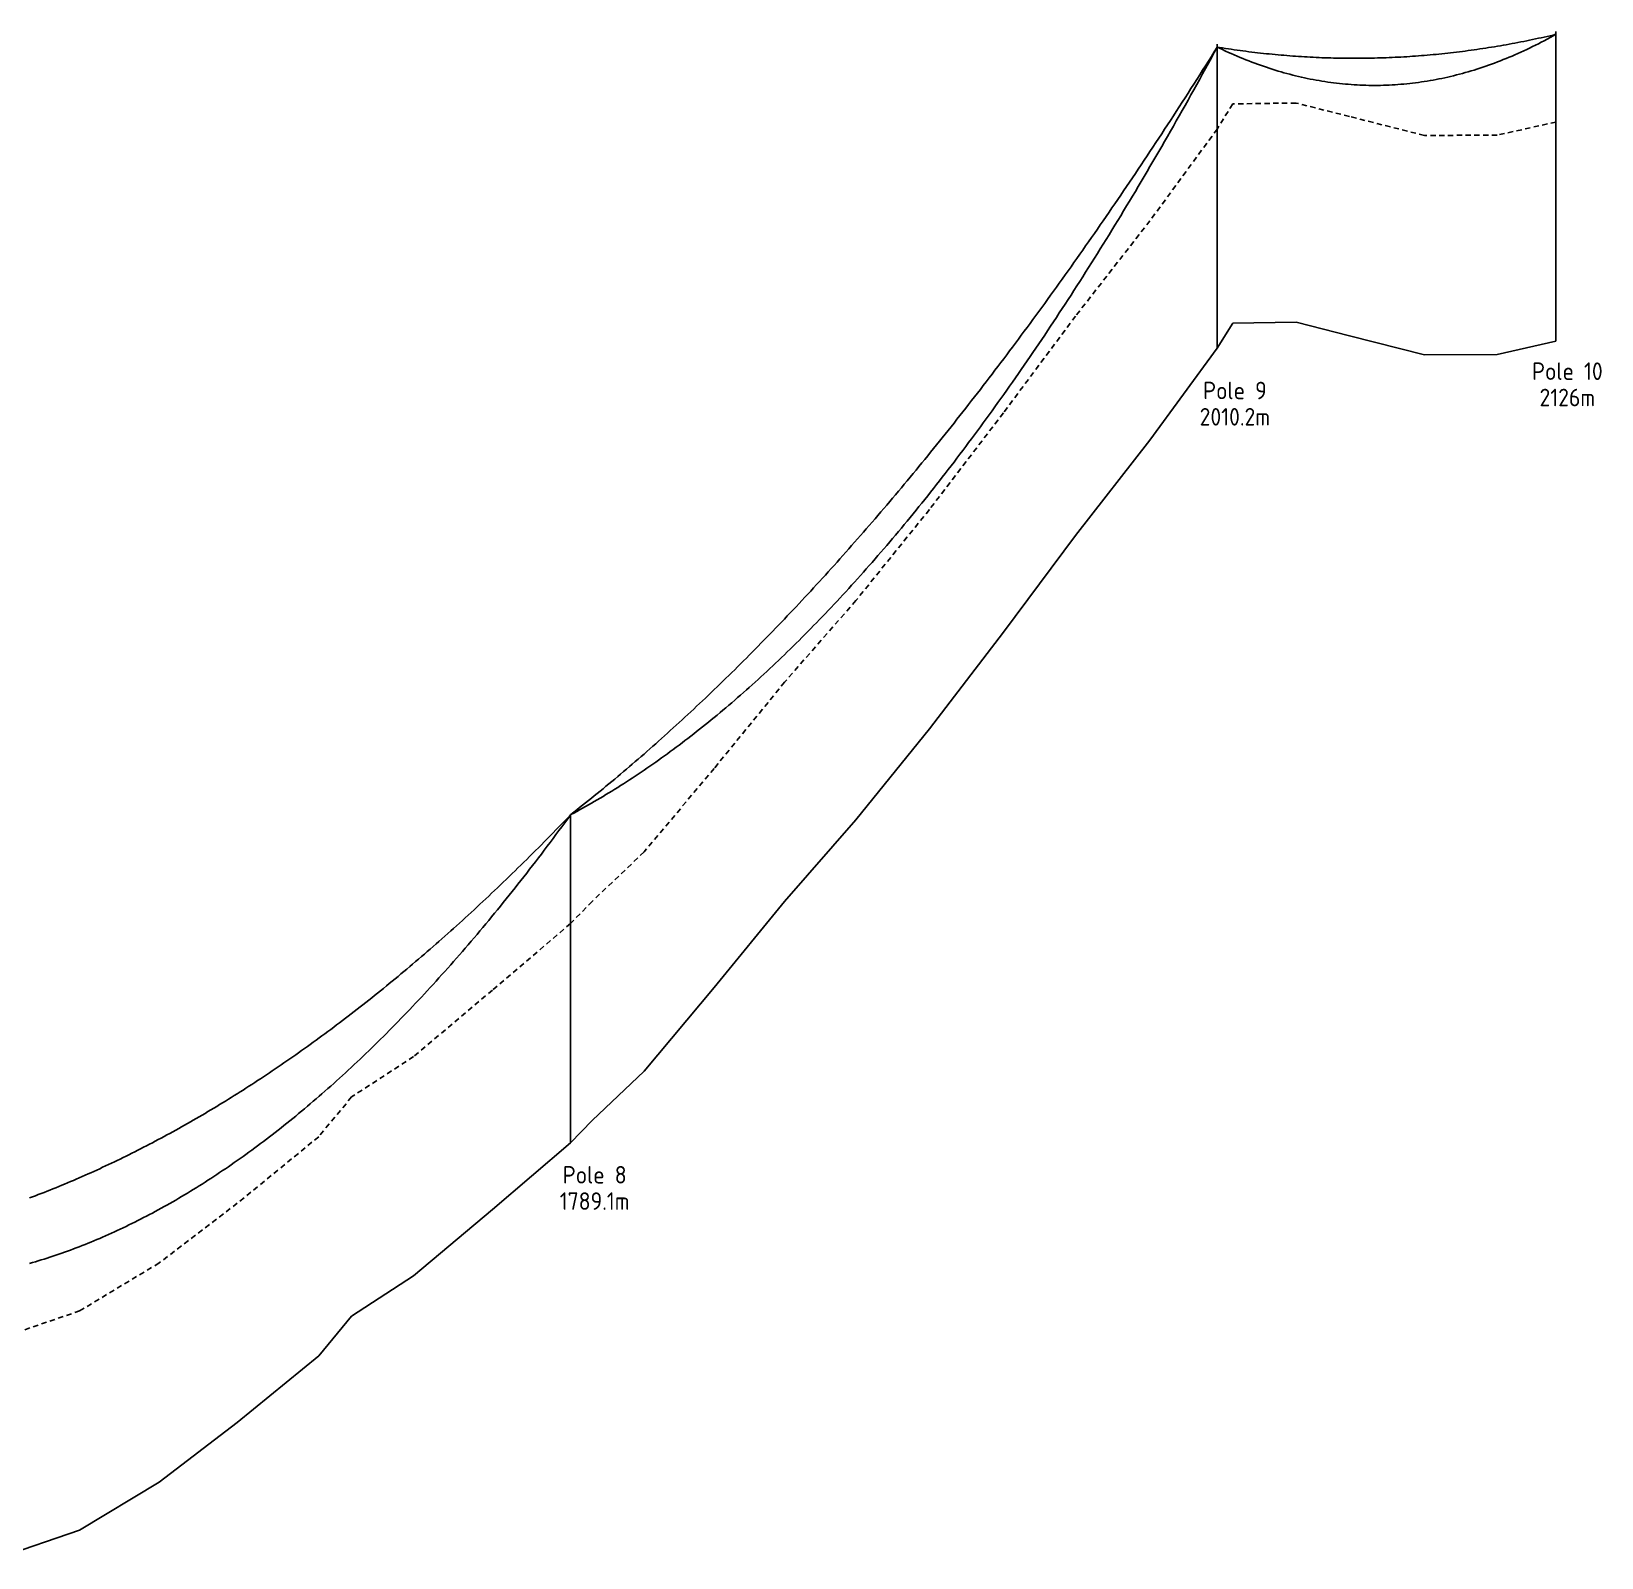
# Model space of a CAD drawing. Header units: metres. Extents: x 207830 to 218833, y 6369842 to 6373935.
# Drawn here: x 218296 to 218833, y 6372842 to 6373364 of the extents above; entities that cross this region are included whole.
import ezdxf
from ezdxf.enums import TextEntityAlignment as Align

# ---------------------------------------------------------------- set-up
doc = ezdxf.new("R2010")
doc.units = ezdxf.units.M
doc.linetypes.add('Dash', pattern=[5, 3, -2])
doc.layers.add('_User Miscellaneous1', color=7, linetype='Continuous')
doc.styles.add('ISOCP', font='isocp.shx', dxfattribs={"height": 1.75})

msp = doc.modelspace()

# ---------------------------------------------------------------- linework, layer by layer
at = {"layer": '_User Miscellaneous1'}
for p, q in [((218817.5, 6373258.27), (218817.5, 6373364.27)), ((218701.7, 6373255.9), (218701.7, 6373359.88)), ((218706.98, 6373264.47), (218701.68, 6373255.87)), ((218728.63, 6373264.77), (218706.98, 6373264.47)), ((218746.88, 6373260.17), (218728.63, 6373264.77)), ((218701.68, 6373255.87), (218678.68, 6373224.47)), ((218772.53, 6373253.67), (218746.88, 6373260.17)), ((218817.5, 6373258.27), (218797.39, 6373253.77)), ((218797.39, 6373253.77), (218772.53, 6373253.67)), ((218678.68, 6373224.47), (218653.26, 6373191.87)), ((218653.26, 6373191.87), (218628.58, 6373158.77)), ((218628.58, 6373158.77), (218603.26, 6373125.67)), ((218603.26, 6373125.67), (218578.17, 6373094.57)), ((218480.6, 6373090.09), (218480.6, 6373096.29)), ((218480.6, 6373090.09), (218480.6, 6373096.29)), ((218480.6, 6373090.09), (218480.6, 6373096.29)), ((218480.6, 6373090.09), (218480.6, 6373096.29)), ((218578.17, 6373094.57), (218553.79, 6373066.67)), ((218480.6, 6372984.09), (218480.6, 6373090.09)), ((218553.79, 6373066.67), (218529.7, 6373037.17)), ((218529.7, 6373037.17), (218505.73, 6373008.57)), ((218505.73, 6373008.57), (218488.01, 6372991.67)), ((218488.01, 6372991.67), (218480.58, 6372984.07)), ((218480.58, 6372984.07), (218453.85, 6372961.27)), ((218453.85, 6372961.27), (218426.89, 6372938.57)), ((218426.89, 6372938.57), (218405.73, 6372924.77)), ((218405.73, 6372924.77), (218394.48, 6372911.17)), ((218394.48, 6372911.17), (218366.64, 6372888.37)), ((218366.64, 6372888.37), (218339.93, 6372867.97)), ((218339.93, 6372867.97), (218312.74, 6372851.57)), ((218312.74, 6372851.57), (218285.33, 6372842.17))]:
    msp.add_line(p, q, dxfattribs=at)
at = {"layer": '_User Miscellaneous1', "linetype": 'Dash', "ltscale": 0.6}
for p, q in [((218706.98, 6373339.47), (218701.68, 6373330.87)), ((218728.63, 6373339.77), (218706.98, 6373339.47)), ((218746.88, 6373335.17), (218728.63, 6373339.77)), ((218701.68, 6373330.87), (218678.68, 6373299.47)), ((218772.53, 6373328.67), (218746.88, 6373335.17)), ((218817.5, 6373333.27), (218797.39, 6373328.77)), ((218797.39, 6373328.77), (218772.53, 6373328.67)), ((218678.68, 6373299.47), (218653.26, 6373266.87)), ((218653.26, 6373266.87), (218628.58, 6373233.77)), ((218628.58, 6373233.77), (218603.26, 6373200.67)), ((218603.26, 6373200.67), (218578.17, 6373169.57)), ((218578.17, 6373169.57), (218553.79, 6373141.67)), ((218553.79, 6373141.67), (218529.7, 6373112.17)), ((218529.7, 6373112.17), (218505.73, 6373083.57)), ((218505.73, 6373083.57), (218488.01, 6373066.67)), ((218488.01, 6373066.67), (218480.58, 6373059.07)), ((218480.58, 6373059.07), (218453.85, 6373036.27)), ((218453.85, 6373036.27), (218426.89, 6373013.57)), ((218426.89, 6373013.57), (218405.73, 6372999.77)), ((218405.73, 6372999.77), (218394.48, 6372986.17)), ((218394.48, 6372986.17), (218366.64, 6372963.37)), ((218366.64, 6372963.37), (218339.93, 6372942.97)), ((218339.93, 6372942.97), (218312.74, 6372926.57)), ((218312.74, 6372926.57), (218285.33, 6372917.17))]:
    msp.add_line(p, q, dxfattribs=at)
at = {"layer": '_User Miscellaneous1'}
for points in [[(218817.5, 6373363.27), (218816.5, 6373362.71), (218815.5, 6373362.16), (218814.5, 6373361.62), (218813.5, 6373361.09), (218812.5, 6373360.57), (218811.5, 6373360.06), (218810.5, 6373359.55), (218809.5, 6373359.06), (218808.5, 6373358.57), (218807.5, 6373358.09), (218806.5, 6373357.63), (218805.5, 6373357.17), (218804.5, 6373356.72), (218803.5, 6373356.28), (218802.5, 6373355.84), (218801.5, 6373355.42), (218800.5, 6373355.01), (218799.5, 6373354.6), (218798.5, 6373354.21), (218797.5, 6373353.82), (218796.5, 6373353.45), (218795.5, 6373353.08), (218794.5, 6373352.72), (218793.5, 6373352.37), (218792.5, 6373352.03), (218791.5, 6373351.7), (218790.5, 6373351.37), (218789.5, 6373351.06), (218788.5, 6373350.76), (218787.5, 6373350.46), (218786.5, 6373350.17), (218785.5, 6373349.9), (218784.5, 6373349.63), (218783.5, 6373349.37), (218782.5, 6373349.12), (218781.5, 6373348.88), (218780.5, 6373348.65), (218779.5, 6373348.42), (218778.5, 6373348.21), (218777.5, 6373348), (218776.5, 6373347.81), (218775.5, 6373347.62), (218774.5, 6373347.44), (218773.5, 6373347.28), (218772.5, 6373347.12), (218771.5, 6373346.97), (218770.5, 6373346.83), (218769.5, 6373346.69), (218768.5, 6373346.57), (218767.5, 6373346.46), (218766.5, 6373346.35), (218765.5, 6373346.25), (218764.5, 6373346.17), (218763.5, 6373346.09), (218762.5, 6373346.02), (218761.5, 6373345.96), (218760.5, 6373345.91), (218759.5, 6373345.87), (218758.5, 6373345.84), (218757.5, 6373345.81), (218756.5, 6373345.8), (218755.5, 6373345.79), (218754.5, 6373345.8), (218753.5, 6373345.81), (218752.5, 6373345.83), (218751.5, 6373345.86), (218750.5, 6373345.9), (218749.5, 6373345.95), (218748.5, 6373346.01), (218747.5, 6373346.08), (218746.5, 6373346.16), (218745.5, 6373346.24), (218744.5, 6373346.34), (218743.5, 6373346.44), (218742.5, 6373346.55), (218741.5, 6373346.67), (218740.5, 6373346.8), (218739.5, 6373346.94), (218738.5, 6373347.09), (218737.5, 6373347.25), (218736.5, 6373347.42), (218735.5, 6373347.59), (218734.5, 6373347.78), (218733.5, 6373347.97), (218732.5, 6373348.18), (218731.5, 6373348.39), (218730.5, 6373348.61), (218729.5, 6373348.84), (218728.5, 6373349.08), (218727.5, 6373349.33), (218726.5, 6373349.59), (218725.5, 6373349.85), (218724.5, 6373350.13), (218723.5, 6373350.42), (218722.5, 6373350.71), (218721.5, 6373351.01), (218720.5, 6373351.33), (218719.5, 6373351.65), (218718.5, 6373351.98), (218717.5, 6373352.32), (218716.5, 6373352.66), (218715.5, 6373353.02), (218714.5, 6373353.39), (218713.5, 6373353.76), (218712.5, 6373354.15), (218711.5, 6373354.54), (218710.5, 6373354.95), (218709.5, 6373355.36), (218708.5, 6373355.78), (218707.5, 6373356.21), (218706.5, 6373356.65), (218705.5, 6373357.1), (218704.5, 6373357.55), (218703.5, 6373358.02), (218702.5, 6373358.5), (218701.7, 6373358.88)], [(218817.5, 6373363.27), (218816.5, 6373363.03), (218815.5, 6373362.8), (218814.5, 6373362.57), (218813.5, 6373362.35), (218812.5, 6373362.12), (218811.5, 6373361.9), (218810.5, 6373361.69), (218809.5, 6373361.48), (218808.5, 6373361.27), (218807.5, 6373361.06), (218806.5, 6373360.86), (218805.5, 6373360.66), (218804.5, 6373360.47), (218803.5, 6373360.27), (218802.5, 6373360.09), (218801.5, 6373359.9), (218800.5, 6373359.72), (218799.5, 6373359.54), (218798.5, 6373359.37), (218797.5, 6373359.2), (218796.5, 6373359.03), (218795.5, 6373358.87), (218794.5, 6373358.71), (218793.5, 6373358.55), (218792.5, 6373358.4), (218791.5, 6373358.25), (218790.5, 6373358.1), (218789.5, 6373357.96), (218788.5, 6373357.82), (218787.5, 6373357.68), (218786.5, 6373357.55), (218785.5, 6373357.42), (218784.5, 6373357.29), (218783.5, 6373357.17), (218782.5, 6373357.05), (218781.5, 6373356.94), (218780.5, 6373356.82), (218779.5, 6373356.72), (218778.5, 6373356.61), (218777.5, 6373356.51), (218776.5, 6373356.41), (218775.5, 6373356.32), (218774.5, 6373356.23), (218773.5, 6373356.14), (218772.5, 6373356.05), (218771.5, 6373355.97), (218770.5, 6373355.9), (218769.5, 6373355.82), (218768.5, 6373355.75), (218767.5, 6373355.68), (218766.5, 6373355.62), (218765.5, 6373355.56), (218764.5, 6373355.5), (218763.5, 6373355.45), (218762.5, 6373355.4), (218761.5, 6373355.36), (218760.5, 6373355.31), (218759.5, 6373355.27), (218758.5, 6373355.24), (218757.5, 6373355.21), (218756.5, 6373355.18), (218755.5, 6373355.15), (218754.5, 6373355.13), (218753.5, 6373355.11), (218752.5, 6373355.1), (218751.5, 6373355.08), (218750.5, 6373355.08), (218749.5, 6373355.07), (218748.5, 6373355.07), (218747.5, 6373355.07), (218746.5, 6373355.08), (218745.5, 6373355.09), (218744.5, 6373355.1), (218743.5, 6373355.12), (218742.5, 6373355.14), (218741.5, 6373355.16), (218740.5, 6373355.18), (218739.5, 6373355.21), (218738.5, 6373355.25), (218737.5, 6373355.28), (218736.5, 6373355.33), (218735.5, 6373355.37), (218734.5, 6373355.42), (218733.5, 6373355.47), (218732.5, 6373355.52), (218731.5, 6373355.58), (218730.5, 6373355.64), (218729.5, 6373355.7), (218728.5, 6373355.77), (218727.5, 6373355.84), (218726.5, 6373355.92), (218725.5, 6373356), (218724.5, 6373356.08), (218723.5, 6373356.16), (218722.5, 6373356.25), (218721.5, 6373356.35), (218720.5, 6373356.44), (218719.5, 6373356.54), (218718.5, 6373356.64), (218717.5, 6373356.75), (218716.5, 6373356.86), (218715.5, 6373356.97), (218714.5, 6373357.09), (218713.5, 6373357.21), (218712.5, 6373357.33), (218711.5, 6373357.46), (218710.5, 6373357.59), (218709.5, 6373357.72), (218708.5, 6373357.86), (218707.5, 6373358), (218706.5, 6373358.14), (218705.5, 6373358.29), (218704.5, 6373358.44), (218703.5, 6373358.6), (218702.5, 6373358.75), (218701.7, 6373358.88)], [(218701.7, 6373358.88), (218700.7, 6373357.29), (218699.7, 6373355.7), (218698.7, 6373354.12), (218697.7, 6373352.53), (218696.7, 6373350.96), (218695.7, 6373349.38), (218694.7, 6373347.81), (218693.7, 6373346.24), (218692.7, 6373344.68), (218691.7, 6373343.12), (218690.7, 6373341.57), (218689.7, 6373340.01), (218688.7, 6373338.46), (218687.7, 6373336.92), (218686.7, 6373335.38), (218685.7, 6373333.84), (218684.7, 6373332.31), (218683.7, 6373330.78), (218682.7, 6373329.25), (218681.7, 6373327.73), (218680.7, 6373326.21), (218679.7, 6373324.69), (218678.7, 6373323.18), (218677.7, 6373321.67), (218676.7, 6373320.17), (218675.7, 6373318.67), (218674.7, 6373317.17), (218673.7, 6373315.68), (218672.7, 6373314.19), (218671.7, 6373312.7), (218670.7, 6373311.22), (218669.7, 6373309.74), (218668.7, 6373308.27), (218667.7, 6373306.8), (218666.7, 6373305.33), (218665.7, 6373303.87), (218664.7, 6373302.41), (218663.7, 6373300.95), (218662.7, 6373299.5), (218661.7, 6373298.05), (218660.7, 6373296.6), (218659.7, 6373295.16), (218658.7, 6373293.73), (218657.7, 6373292.29), (218656.7, 6373290.86), (218655.7, 6373289.43), (218654.7, 6373288.01), (218653.7, 6373286.59), (218652.7, 6373285.18), (218651.7, 6373283.76), (218650.7, 6373282.36), (218649.7, 6373280.95), (218648.7, 6373279.55), (218647.7, 6373278.15), (218646.7, 6373276.76), (218645.7, 6373275.37), (218644.7, 6373273.98), (218643.7, 6373272.6), (218642.7, 6373271.22), (218641.7, 6373269.85), (218640.7, 6373268.48), (218639.7, 6373267.11), (218638.7, 6373265.74), (218637.7, 6373264.38), (218636.7, 6373263.03), (218635.7, 6373261.67), (218634.7, 6373260.32), (218633.7, 6373258.98), (218632.7, 6373257.64), (218631.7, 6373256.3), (218630.7, 6373254.96), (218629.7, 6373253.63), (218628.7, 6373252.3), (218627.7, 6373250.98), (218626.7, 6373249.66), (218625.7, 6373248.34), (218624.7, 6373247.03), (218623.7, 6373245.72), (218622.7, 6373244.42), (218621.7, 6373243.12), (218620.7, 6373241.82), (218619.7, 6373240.52), (218618.7, 6373239.23), (218617.7, 6373237.95), (218616.7, 6373236.66), (218615.7, 6373235.38), (218614.7, 6373234.11), (218613.7, 6373232.84), (218612.7, 6373231.57), (218611.7, 6373230.3), (218610.7, 6373229.04), (218609.7, 6373227.79), (218608.7, 6373226.53), (218607.7, 6373225.28), (218606.7, 6373224.04), (218605.7, 6373222.79), (218604.7, 6373221.55), (218603.7, 6373220.32), (218602.7, 6373219.09), (218601.7, 6373217.86), (218600.7, 6373216.63), (218599.7, 6373215.41), (218598.7, 6373214.2), (218597.7, 6373212.98), (218596.7, 6373211.77), (218595.7, 6373210.57), (218594.7, 6373209.37), (218593.7, 6373208.17), (218592.7, 6373206.97), (218591.7, 6373205.78), (218590.7, 6373204.59), (218589.7, 6373203.41), (218588.7, 6373202.23), (218587.7, 6373201.05), (218586.7, 6373199.88), (218585.7, 6373198.71), (218584.7, 6373197.55), (218583.7, 6373196.38), (218582.7, 6373195.23), (218581.7, 6373194.07), (218580.7, 6373192.92), (218579.7, 6373191.77), (218578.7, 6373190.63), (218577.7, 6373189.49), (218576.7, 6373188.35), (218575.7, 6373187.22), (218574.7, 6373186.09), (218573.7, 6373184.97), (218572.7, 6373183.85), (218571.7, 6373182.73), (218570.7, 6373181.61), (218569.7, 6373180.5), (218568.7, 6373179.4), (218567.7, 6373178.29), (218566.7, 6373177.2), (218565.7, 6373176.1), (218564.7, 6373175.01), (218563.7, 6373173.92), (218562.7, 6373172.83), (218561.7, 6373171.75), (218560.7, 6373170.68), (218559.7, 6373169.6), (218558.7, 6373168.53), (218557.7, 6373167.47), (218556.7, 6373166.4), (218555.7, 6373165.34), (218554.7, 6373164.29), (218553.7, 6373163.24), (218552.7, 6373162.19), (218551.7, 6373161.15), (218550.7, 6373160.1), (218549.7, 6373159.07), (218548.7, 6373158.03), (218547.7, 6373157), (218546.7, 6373155.98), (218545.7, 6373154.96), (218544.7, 6373153.94), (218543.7, 6373152.92), (218542.7, 6373151.91), (218541.7, 6373150.9), (218540.7, 6373149.9), (218539.7, 6373148.9), (218538.7, 6373147.9), (218537.7, 6373146.91), (218536.7, 6373145.92), (218535.7, 6373144.94), (218534.7, 6373143.95), (218533.7, 6373142.98), (218532.7, 6373142), (218531.7, 6373141.03), (218530.7, 6373140.06), (218529.7, 6373139.1), (218528.7, 6373138.14), (218527.7, 6373137.18), (218526.7, 6373136.23), (218525.7, 6373135.28), (218524.7, 6373134.34), (218523.7, 6373133.39), (218522.7, 6373132.46), (218521.7, 6373131.52), (218520.7, 6373130.59), (218519.7, 6373129.66), (218518.7, 6373128.74), (218517.7, 6373127.82), (218516.7, 6373126.91), (218515.7, 6373125.99), (218514.7, 6373125.08), (218513.7, 6373124.18), (218512.7, 6373123.28), (218511.7, 6373122.38), (218510.7, 6373121.49), (218509.7, 6373120.6), (218508.7, 6373119.71), (218507.7, 6373118.83), (218506.7, 6373117.95), (218505.7, 6373117.07), (218504.7, 6373116.2), (218503.7, 6373115.33), (218502.7, 6373114.47), (218501.7, 6373113.61), (218500.7, 6373112.75), (218499.7, 6373111.89), (218498.7, 6373111.04), (218497.7, 6373110.2), (218496.7, 6373109.35), (218495.7, 6373108.52), (218494.7, 6373107.68), (218493.7, 6373106.85), (218492.7, 6373106.02), (218491.7, 6373105.2), (218490.7, 6373104.38), (218489.7, 6373103.56), (218488.7, 6373102.75), (218487.7, 6373101.94), (218486.7, 6373101.13), (218485.7, 6373100.33), (218484.7, 6373099.53), (218483.7, 6373098.73), (218482.7, 6373097.94), (218481.7, 6373097.15), (218480.7, 6373096.37), (218480.6, 6373096.29)], [(218701.7, 6373358.88), (218700.7, 6373357.04), (218699.7, 6373355.2), (218698.7, 6373353.37), (218697.7, 6373351.55), (218696.7, 6373349.73), (218695.7, 6373347.92), (218694.7, 6373346.11), (218693.7, 6373344.31), (218692.7, 6373342.52), (218691.7, 6373340.73), (218690.7, 6373338.94), (218689.7, 6373337.17), (218688.7, 6373335.4), (218687.7, 6373333.63), (218686.7, 6373331.87), (218685.7, 6373330.12), (218684.7, 6373328.37), (218683.7, 6373326.63), (218682.7, 6373324.9), (218681.7, 6373323.17), (218680.7, 6373321.44), (218679.7, 6373319.73), (218678.7, 6373318.02), (218677.7, 6373316.31), (218676.7, 6373314.61), (218675.7, 6373312.92), (218674.7, 6373311.23), (218673.7, 6373309.55), (218672.7, 6373307.88), (218671.7, 6373306.21), (218670.7, 6373304.54), (218669.7, 6373302.89), (218668.7, 6373301.23), (218667.7, 6373299.59), (218666.7, 6373297.95), (218665.7, 6373296.32), (218664.7, 6373294.69), (218663.7, 6373293.07), (218662.7, 6373291.45), (218661.7, 6373289.84), (218660.7, 6373288.24), (218659.7, 6373286.64), (218658.7, 6373285.05), (218657.7, 6373283.46), (218656.7, 6373281.88), (218655.7, 6373280.31), (218654.7, 6373278.74), (218653.7, 6373277.18), (218652.7, 6373275.63), (218651.7, 6373274.08), (218650.7, 6373272.53), (218649.7, 6373270.99), (218648.7, 6373269.46), (218647.7, 6373267.94), (218646.7, 6373266.42), (218645.7, 6373264.9), (218644.7, 6373263.39), (218643.7, 6373261.89), (218642.7, 6373260.4), (218641.7, 6373258.91), (218640.7, 6373257.42), (218639.7, 6373255.94), (218638.7, 6373254.47), (218637.7, 6373253), (218636.7, 6373251.54), (218635.7, 6373250.09), (218634.7, 6373248.64), (218633.7, 6373247.2), (218632.7, 6373245.76), (218631.7, 6373244.33), (218630.7, 6373242.91), (218629.7, 6373241.49), (218628.7, 6373240.07), (218627.7, 6373238.67), (218626.7, 6373237.27), (218625.7, 6373235.87), (218624.7, 6373234.48), (218623.7, 6373233.1), (218622.7, 6373231.72), (218621.7, 6373230.35), (218620.7, 6373228.98), (218619.7, 6373227.63), (218618.7, 6373226.27), (218617.7, 6373224.92), (218616.7, 6373223.58), (218615.7, 6373222.25), (218614.7, 6373220.92), (218613.7, 6373219.59), (218612.7, 6373218.28), (218611.7, 6373216.96), (218610.7, 6373215.66), (218609.7, 6373214.36), (218608.7, 6373213.06), (218607.7, 6373211.78), (218606.7, 6373210.49), (218605.7, 6373209.22), (218604.7, 6373207.95), (218603.7, 6373206.68), (218602.7, 6373205.43), (218601.7, 6373204.17), (218600.7, 6373202.93), (218599.7, 6373201.69), (218598.7, 6373200.45), (218597.7, 6373199.22), (218596.7, 6373198), (218595.7, 6373196.78), (218594.7, 6373195.57), (218593.7, 6373194.37), (218592.7, 6373193.17), (218591.7, 6373191.98), (218590.7, 6373190.79), (218589.7, 6373189.61), (218588.7, 6373188.43), (218587.7, 6373187.26), (218586.7, 6373186.1), (218585.7, 6373184.94), (218584.7, 6373183.79), (218583.7, 6373182.64), (218582.7, 6373181.51), (218581.7, 6373180.37), (218580.7, 6373179.24), (218579.7, 6373178.12), (218578.7, 6373177.01), (218577.7, 6373175.9), (218576.7, 6373174.79), (218575.7, 6373173.69), (218574.7, 6373172.6), (218573.7, 6373171.51), (218572.7, 6373170.43), (218571.7, 6373169.36), (218570.7, 6373168.29), (218569.7, 6373167.23), (218568.7, 6373166.17), (218567.7, 6373165.12), (218566.7, 6373164.08), (218565.7, 6373163.04), (218564.7, 6373162), (218563.7, 6373160.98), (218562.7, 6373159.96), (218561.7, 6373158.94), (218560.7, 6373157.93), (218559.7, 6373156.93), (218558.7, 6373155.93), (218557.7, 6373154.94), (218556.7, 6373153.95), (218555.7, 6373152.97), (218554.7, 6373152), (218553.7, 6373151.03), (218552.7, 6373150.07), (218551.7, 6373149.11), (218550.7, 6373148.16), (218549.7, 6373147.22), (218548.7, 6373146.28), (218547.7, 6373145.35), (218546.7, 6373144.42), (218545.7, 6373143.5), (218544.7, 6373142.59), (218543.7, 6373141.68), (218542.7, 6373140.78), (218541.7, 6373139.88), (218540.7, 6373138.99), (218539.7, 6373138.1), (218538.7, 6373137.22), (218537.7, 6373136.35), (218536.7, 6373135.48), (218535.7, 6373134.62), (218534.7, 6373133.77), (218533.7, 6373132.92), (218532.7, 6373132.07), (218531.7, 6373131.24), (218530.7, 6373130.4), (218529.7, 6373129.58), (218528.7, 6373128.76), (218527.7, 6373127.94), (218526.7, 6373127.14), (218525.7, 6373126.33), (218524.7, 6373125.54), (218523.7, 6373124.75), (218522.7, 6373123.96), (218521.7, 6373123.18), (218520.7, 6373122.41), (218519.7, 6373121.64), (218518.7, 6373120.88), (218517.7, 6373120.13), (218516.7, 6373119.38), (218515.7, 6373118.64), (218514.7, 6373117.9), (218513.7, 6373117.17), (218512.7, 6373116.44), (218511.7, 6373115.72), (218510.7, 6373115.01), (218509.7, 6373114.3), (218508.7, 6373113.6), (218507.7, 6373112.9), (218506.7, 6373112.21), (218505.7, 6373111.53), (218504.7, 6373110.85), (218503.7, 6373110.18), (218502.7, 6373109.51), (218501.7, 6373108.85), (218500.7, 6373108.2), (218499.7, 6373107.55), (218498.7, 6373106.91), (218497.7, 6373106.27), (218496.7, 6373105.64), (218495.7, 6373105.01), (218494.7, 6373104.39), (218493.7, 6373103.78), (218492.7, 6373103.17), (218491.7, 6373102.57), (218490.7, 6373101.98), (218489.7, 6373101.39), (218488.7, 6373100.8), (218487.7, 6373100.22), (218486.7, 6373099.65), (218485.7, 6373099.09), (218484.7, 6373098.53), (218483.7, 6373097.97), (218482.7, 6373097.42), (218481.7, 6373096.88), (218480.7, 6373096.34), (218480.6, 6373096.29)], [(218480.6, 6373096.29), (218479.6, 6373095.25), (218478.6, 6373094.21), (218477.6, 6373093.18), (218476.6, 6373092.14), (218475.6, 6373091.12), (218474.6, 6373090.09), (218473.6, 6373089.07), (218472.6, 6373088.06), (218471.6, 6373087.04), (218470.6, 6373086.03), (218469.6, 6373085.03), (218468.6, 6373084.02), (218467.6, 6373083.03), (218466.6, 6373082.03), (218465.6, 6373081.04), (218464.6, 6373080.05), (218463.6, 6373079.07), (218462.6, 6373078.09), (218461.6, 6373077.11), (218460.6, 6373076.14), (218459.6, 6373075.17), (218458.6, 6373074.2), (218457.6, 6373073.24), (218456.6, 6373072.28), (218455.6, 6373071.33), (218454.6, 6373070.37), (218453.6, 6373069.43), (218452.6, 6373068.48), (218451.6, 6373067.54), (218450.6, 6373066.6), (218449.6, 6373065.67), (218448.6, 6373064.74), (218447.6, 6373063.82), (218446.6, 6373062.89), (218445.6, 6373061.97), (218444.6, 6373061.06), (218443.6, 6373060.15), (218442.6, 6373059.24), (218441.6, 6373058.34), (218440.6, 6373057.43), (218439.6, 6373056.54), (218438.6, 6373055.64), (218437.6, 6373054.75), (218436.6, 6373053.87), (218435.6, 6373052.99), (218434.6, 6373052.11), (218433.6, 6373051.23), (218432.6, 6373050.36), (218431.6, 6373049.49), (218430.6, 6373048.63), (218429.6, 6373047.77), (218428.6, 6373046.91), (218427.6, 6373046.06), (218426.6, 6373045.21), (218425.6, 6373044.36), (218424.6, 6373043.52), (218423.6, 6373042.68), (218422.6, 6373041.84), (218421.6, 6373041.01), (218420.6, 6373040.18), (218419.6, 6373039.36), (218418.6, 6373038.54), (218417.6, 6373037.72), (218416.6, 6373036.91), (218415.6, 6373036.1), (218414.6, 6373035.29), (218413.6, 6373034.49), (218412.6, 6373033.69), (218411.6, 6373032.9), (218410.6, 6373032.1), (218409.6, 6373031.32), (218408.6, 6373030.53), (218407.6, 6373029.75), (218406.6, 6373028.97), (218405.6, 6373028.2), (218404.6, 6373027.43), (218403.6, 6373026.66), (218402.6, 6373025.9), (218401.6, 6373025.14), (218400.6, 6373024.38), (218399.6, 6373023.63), (218398.6, 6373022.88), (218397.6, 6373022.14), (218396.6, 6373021.4), (218395.6, 6373020.66), (218394.6, 6373019.93), (218393.6, 6373019.2), (218392.6, 6373018.47), (218391.6, 6373017.75), (218390.6, 6373017.03), (218389.6, 6373016.31), (218388.6, 6373015.6), (218387.6, 6373014.89), (218386.6, 6373014.19), (218385.6, 6373013.49), (218384.6, 6373012.79), (218383.6, 6373012.1), (218382.6, 6373011.41), (218381.6, 6373010.72), (218380.6, 6373010.04), (218379.6, 6373009.36), (218378.6, 6373008.68), (218377.6, 6373008.01), (218376.6, 6373007.34), (218375.6, 6373006.67), (218374.6, 6373006.01), (218373.6, 6373005.36), (218372.6, 6373004.7), (218371.6, 6373004.05), (218370.6, 6373003.4), (218369.6, 6373002.76), (218368.6, 6373002.12), (218367.6, 6373001.49), (218366.6, 6373000.85), (218365.6, 6373000.22), (218364.6, 6372999.6), (218363.6, 6372998.98), (218362.6, 6372998.36), (218361.6, 6372997.75), (218360.6, 6372997.13), (218359.6, 6372996.53), (218358.6, 6372995.92), (218357.6, 6372995.32), (218356.6, 6372994.73), (218355.6, 6372994.14), (218354.6, 6372993.55), (218353.6, 6372992.96), (218352.6, 6372992.38), (218351.6, 6372991.8), (218350.6, 6372991.23), (218349.6, 6372990.66), (218348.6, 6372990.09), (218347.6, 6372989.53), (218346.6, 6372988.97), (218345.6, 6372988.41), (218344.6, 6372987.86), (218343.6, 6372987.31), (218342.6, 6372986.76), (218341.6, 6372986.22), (218340.6, 6372985.68), (218339.6, 6372985.15), (218338.6, 6372984.62), (218337.6, 6372984.09), (218336.6, 6372983.57), (218335.6, 6372983.05), (218334.6, 6372982.53), (218333.6, 6372982.02), (218332.6, 6372981.51), (218331.6, 6372981), (218330.6, 6372980.5), (218329.6, 6372980), (218328.6, 6372979.51), (218327.6, 6372979.02), (218326.6, 6372978.53), (218325.6, 6372978.04), (218324.6, 6372977.56), (218323.6, 6372977.09), (218322.6, 6372976.61), (218321.6, 6372976.14), (218320.6, 6372975.68), (218319.6, 6372975.22), (218318.6, 6372974.76), (218317.6, 6372974.3), (218316.6, 6372973.85), (218315.6, 6372973.4), (218314.6, 6372972.96), (218313.6, 6372972.52), (218312.6, 6372972.08), (218311.6, 6372971.65), (218310.6, 6372971.22), (218309.6, 6372970.79), (218308.6, 6372970.37), (218307.6, 6372969.95), (218306.6, 6372969.54), (218305.6, 6372969.13), (218304.6, 6372968.72), (218303.6, 6372968.31), (218302.6, 6372967.91), (218301.6, 6372967.52), (218300.6, 6372967.12), (218299.6, 6372966.73), (218298.6, 6372966.35), (218297.6, 6372965.96), (218296.6, 6372965.58), (218295.6, 6372965.21)], [(218480.6, 6373096.29), (218479.6, 6373094.92), (218478.6, 6373093.56), (218477.6, 6373092.2), (218476.6, 6373090.85), (218475.6, 6373089.5), (218474.6, 6373088.16), (218473.6, 6373086.83), (218472.6, 6373085.5), (218471.6, 6373084.17), (218470.6, 6373082.86), (218469.6, 6373081.55), (218468.6, 6373080.24), (218467.6, 6373078.94), (218466.6, 6373077.65), (218465.6, 6373076.36), (218464.6, 6373075.08), (218463.6, 6373073.8), (218462.6, 6373072.54), (218461.6, 6373071.27), (218460.6, 6373070.01), (218459.6, 6373068.76), (218458.6, 6373067.51), (218457.6, 6373066.27), (218456.6, 6373065.04), (218455.6, 6373063.81), (218454.6, 6373062.59), (218453.6, 6373061.37), (218452.6, 6373060.16), (218451.6, 6373058.96), (218450.6, 6373057.76), (218449.6, 6373056.56), (218448.6, 6373055.38), (218447.6, 6373054.19), (218446.6, 6373053.02), (218445.6, 6373051.85), (218444.6, 6373050.69), (218443.6, 6373049.53), (218442.6, 6373048.38), (218441.6, 6373047.23), (218440.6, 6373046.09), (218439.6, 6373044.95), (218438.6, 6373043.83), (218437.6, 6373042.7), (218436.6, 6373041.59), (218435.6, 6373040.48), (218434.6, 6373039.37), (218433.6, 6373038.27), (218432.6, 6373037.18), (218431.6, 6373036.09), (218430.6, 6373035.01), (218429.6, 6373033.93), (218428.6, 6373032.86), (218427.6, 6373031.8), (218426.6, 6373030.74), (218425.6, 6373029.69), (218424.6, 6373028.64), (218423.6, 6373027.6), (218422.6, 6373026.57), (218421.6, 6373025.54), (218420.6, 6373024.52), (218419.6, 6373023.5), (218418.6, 6373022.49), (218417.6, 6373021.48), (218416.6, 6373020.48), (218415.6, 6373019.49), (218414.6, 6373018.5), (218413.6, 6373017.52), (218412.6, 6373016.54), (218411.6, 6373015.57), (218410.6, 6373014.61), (218409.6, 6373013.65), (218408.6, 6373012.7), (218407.6, 6373011.75), (218406.6, 6373010.81), (218405.6, 6373009.88), (218404.6, 6373008.95), (218403.6, 6373008.02), (218402.6, 6373007.11), (218401.6, 6373006.19), (218400.6, 6373005.29), (218399.6, 6373004.39), (218398.6, 6373003.5), (218397.6, 6373002.61), (218396.6, 6373001.73), (218395.6, 6373000.85), (218394.6, 6372999.98), (218393.6, 6372999.11), (218392.6, 6372998.26), (218391.6, 6372997.4), (218390.6, 6372996.56), (218389.6, 6372995.71), (218388.6, 6372994.88), (218387.6, 6372994.05), (218386.6, 6372993.23), (218385.6, 6372992.41), (218384.6, 6372991.6), (218383.6, 6372990.79), (218382.6, 6372989.99), (218381.6, 6372989.2), (218380.6, 6372988.41), (218379.6, 6372987.63), (218378.6, 6372986.85), (218377.6, 6372986.08), (218376.6, 6372985.31), (218375.6, 6372984.55), (218374.6, 6372983.8), (218373.6, 6372983.05), (218372.6, 6372982.31), (218371.6, 6372981.58), (218370.6, 6372980.85), (218369.6, 6372980.12), (218368.6, 6372979.4), (218367.6, 6372978.69), (218366.6, 6372977.99), (218365.6, 6372977.28), (218364.6, 6372976.59), (218363.6, 6372975.9), (218362.6, 6372975.22), (218361.6, 6372974.54), (218360.6, 6372973.87), (218359.6, 6372973.2), (218358.6, 6372972.54), (218357.6, 6372971.89), (218356.6, 6372971.24), (218355.6, 6372970.6), (218354.6, 6372969.96), (218353.6, 6372969.33), (218352.6, 6372968.71), (218351.6, 6372968.09), (218350.6, 6372967.48), (218349.6, 6372966.87), (218348.6, 6372966.27), (218347.6, 6372965.68), (218346.6, 6372965.09), (218345.6, 6372964.5), (218344.6, 6372963.92), (218343.6, 6372963.35), (218342.6, 6372962.79), (218341.6, 6372962.23), (218340.6, 6372961.67), (218339.6, 6372961.12), (218338.6, 6372960.58), (218337.6, 6372960.04), (218336.6, 6372959.51), (218335.6, 6372958.99), (218334.6, 6372958.47), (218333.6, 6372957.96), (218332.6, 6372957.45), (218331.6, 6372956.95), (218330.6, 6372956.45), (218329.6, 6372955.96), (218328.6, 6372955.48), (218327.6, 6372955), (218326.6, 6372954.53), (218325.6, 6372954.06), (218324.6, 6372953.6), (218323.6, 6372953.14), (218322.6, 6372952.69), (218321.6, 6372952.25), (218320.6, 6372951.81), (218319.6, 6372951.38), (218318.6, 6372950.96), (218317.6, 6372950.54), (218316.6, 6372950.12), (218315.6, 6372949.71), (218314.6, 6372949.31), (218313.6, 6372948.92), (218312.6, 6372948.53), (218311.6, 6372948.14), (218310.6, 6372947.76), (218309.6, 6372947.39), (218308.6, 6372947.02), (218307.6, 6372946.66), (218306.6, 6372946.3), (218305.6, 6372945.95), (218304.6, 6372945.61), (218303.6, 6372945.27), (218302.6, 6372944.94), (218301.6, 6372944.61), (218300.6, 6372944.29), (218299.6, 6372943.98), (218298.6, 6372943.67), (218297.6, 6372943.37), (218296.6, 6372943.07), (218295.6, 6372942.78)]]:
    msp.add_lwpolyline(points, dxfattribs=at)

# ---------------------------------------------------------------- texts
at = {"layer": '_User Miscellaneous1', "style": 'ISOCP'}
for s, p in [('Pole 10', (218821.41, 6373251.03)), ('Pole 9', (218707.73, 6373244.43)), ('2126m', (218821.41, 6373242.03)), ('2010.2m', (218707.73, 6373235.43)), ('Pole 8', (218488.83, 6372976.13)), ('1789.1m', (218488.83, 6372967.13))]:
    msp.add_text(s, height=6, dxfattribs=at).set_placement(p, align=Align.TOP_CENTER)

doc.saveas('drawing.dxf')
